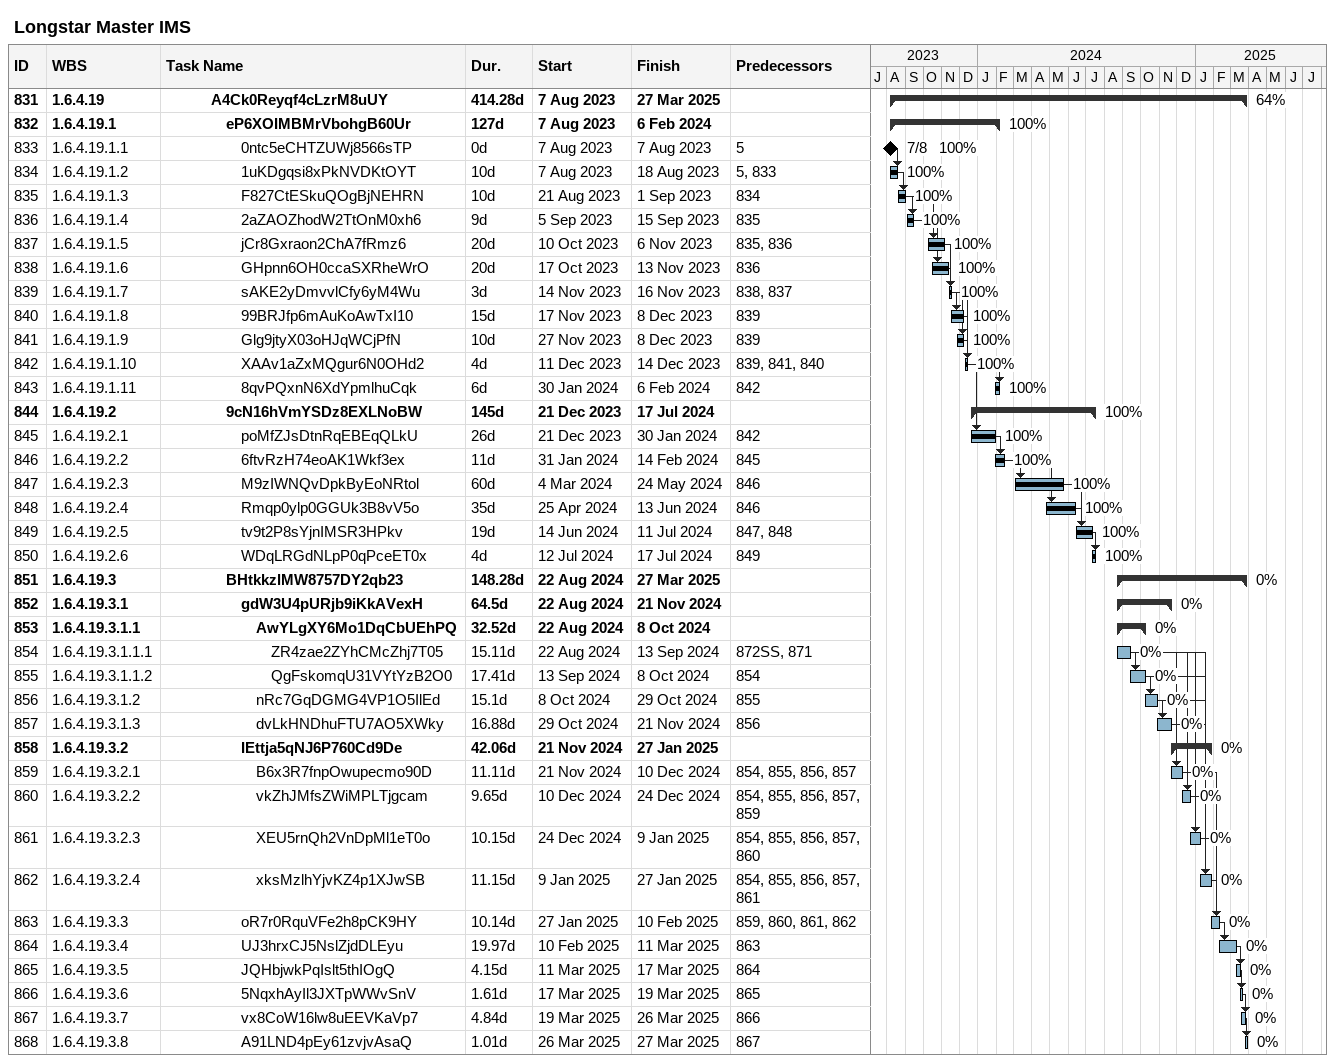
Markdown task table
Longstar Master IMS

| ID | WBS | Task | Duration | Start | Finish | Predecessors | % complete |
|---|---|---|---|---|---|---|---|
| 831 | 1.6.4.19 | **A4Ck0Reyqf4cLzrM8uUY** | 414.28d | 2023-08-07 | 2025-03-27 |  | 64 |
| 832 | 1.6.4.19.1 | **eP6XOIMBMrVbohgB60Ur** | 127d | 2023-08-07 | 2024-02-06 |  | 100 |
| 833 | 1.6.4.19.1.1 | 0ntc5eCHTZUWj8566sTP | 0d | 2023-08-07 | 2023-08-07 | 5 | 100 |
| 834 | 1.6.4.19.1.2 | 1uKDgqsi8xPkNVDKtOYT | 10d | 2023-08-07 | 2023-08-18 | 5, 833 | 100 |
| 835 | 1.6.4.19.1.3 | F827CtESkuQOgBjNEHRN | 10d | 2023-08-21 | 2023-09-01 | 834 | 100 |
| 836 | 1.6.4.19.1.4 | 2aZAOZhodW2TtOnM0xh6 | 9d | 2023-09-05 | 2023-09-15 | 835 | 100 |
| 837 | 1.6.4.19.1.5 | jCr8Gxraon2ChA7fRmz6 | 20d | 2023-10-10 | 2023-11-06 | 835, 836 | 100 |
| 838 | 1.6.4.19.1.6 | GHpnn6OH0ccaSXRheWrO | 20d | 2023-10-17 | 2023-11-13 | 836 | 100 |
| 839 | 1.6.4.19.1.7 | sAKE2yDmvvlCfy6yM4Wu | 3d | 2023-11-14 | 2023-11-16 | 838, 837 | 100 |
| 840 | 1.6.4.19.1.8 | 99BRJfp6mAuKoAwTxI10 | 15d | 2023-11-17 | 2023-12-08 | 839 | 100 |
| 841 | 1.6.4.19.1.9 | Glg9jtyX03oHJqWCjPfN | 10d | 2023-11-27 | 2023-12-08 | 839 | 100 |
| 842 | 1.6.4.19.1.10 | XAAv1aZxMQgur6N0OHd2 | 4d | 2023-12-11 | 2023-12-14 | 839, 841, 840 | 100 |
| 843 | 1.6.4.19.1.11 | 8qvPQxnN6XdYpmlhuCqk | 6d | 2024-01-30 | 2024-02-06 | 842 | 100 |
| 844 | 1.6.4.19.2 | **9cN16hVmYSDz8EXLNoBW** | 145d | 2023-12-21 | 2024-07-17 |  | 100 |
| 845 | 1.6.4.19.2.1 | poMfZJsDtnRqEBEqQLkU | 26d | 2023-12-21 | 2024-01-30 | 842 | 100 |
| 846 | 1.6.4.19.2.2 | 6ftvRzH74eoAK1Wkf3ex | 11d | 2024-01-31 | 2024-02-14 | 845 | 100 |
| 847 | 1.6.4.19.2.3 | M9zIWNQvDpkByEoNRtol | 60d | 2024-03-04 | 2024-05-24 | 846 | 100 |
| 848 | 1.6.4.19.2.4 | Rmqp0ylp0GGUk3B8vV5o | 35d | 2024-04-25 | 2024-06-13 | 846 | 100 |
| 849 | 1.6.4.19.2.5 | tv9t2P8sYjnIMSR3HPkv | 19d | 2024-06-14 | 2024-07-11 | 847, 848 | 100 |
| 850 | 1.6.4.19.2.6 | WDqLRGdNLpP0qPceET0x | 4d | 2024-07-12 | 2024-07-17 | 849 | 100 |
| 851 | 1.6.4.19.3 | **BHtkkzlMW8757DY2qb23** | 148.28d | 2024-08-22 | 2025-03-27 |  | 0 |
| 852 | 1.6.4.19.3.1 | **gdW3U4pURjb9iKkAVexH** | 64.5d | 2024-08-22 | 2024-11-21 |  | 0 |
| 853 | 1.6.4.19.3.1.1 | **AwYLgXY6Mo1DqCbUEhPQ** | 32.52d | 2024-08-22 | 2024-10-08 |  | 0 |
| 854 | 1.6.4.19.3.1.1.1 | ZR4zae2ZYhCMcZhj7T05 | 15.11d | 2024-08-22 | 2024-09-13 | 872SS, 871 | 0 |
| 855 | 1.6.4.19.3.1.1.2 | QgFskomqU31VYtYzB2O0 | 17.41d | 2024-09-13 | 2024-10-08 | 854 | 0 |
| 856 | 1.6.4.19.3.1.2 | nRc7GqDGMG4VP1O5IlEd | 15.1d | 2024-10-08 | 2024-10-29 | 855 | 0 |
| 857 | 1.6.4.19.3.1.3 | dvLkHNDhuFTU7AO5XWky | 16.88d | 2024-10-29 | 2024-11-21 | 856 | 0 |
| 858 | 1.6.4.19.3.2 | **IEttja5qNJ6P760Cd9De** | 42.06d | 2024-11-21 | 2025-01-27 |  | 0 |
| 859 | 1.6.4.19.3.2.1 | B6x3R7fnpOwupecmo90D | 11.11d | 2024-11-21 | 2024-12-10 | 854, 855, 856, 857 | 0 |
| 860 | 1.6.4.19.3.2.2 | vkZhJMfsZWiMPLTjgcam | 9.65d | 2024-12-10 | 2024-12-24 | 854, 855, 856, 857, 859 | 0 |
| 861 | 1.6.4.19.3.2.3 | XEU5rnQh2VnDpMl1eT0o | 10.15d | 2024-12-24 | 2025-01-09 | 854, 855, 856, 857, 860 | 0 |
| 862 | 1.6.4.19.3.2.4 | xksMzlhYjvKZ4p1XJwSB | 11.15d | 2025-01-09 | 2025-01-27 | 854, 855, 856, 857, 861 | 0 |
| 863 | 1.6.4.19.3.3 | oR7r0RquVFe2h8pCK9HY | 10.14d | 2025-01-27 | 2025-02-10 | 859, 860, 861, 862 | 0 |
| 864 | 1.6.4.19.3.4 | UJ3hrxCJ5NslZjdDLEyu | 19.97d | 2025-02-10 | 2025-03-11 | 863 | 0 |
| 865 | 1.6.4.19.3.5 | JQHbjwkPqIslt5thIOgQ | 4.15d | 2025-03-11 | 2025-03-17 | 864 | 0 |
| 866 | 1.6.4.19.3.6 | 5NqxhAyIl3JXTpWWvSnV | 1.61d | 2025-03-17 | 2025-03-19 | 865 | 0 |
| 867 | 1.6.4.19.3.7 | vx8CoW16lw8uEEVKaVp7 | 4.84d | 2025-03-19 | 2025-03-26 | 866 | 0 |
| 868 | 1.6.4.19.3.8 | A91LND4pEy61zvjvAsaQ | 1.01d | 2025-03-26 | 2025-03-27 | 867 | 0 |
